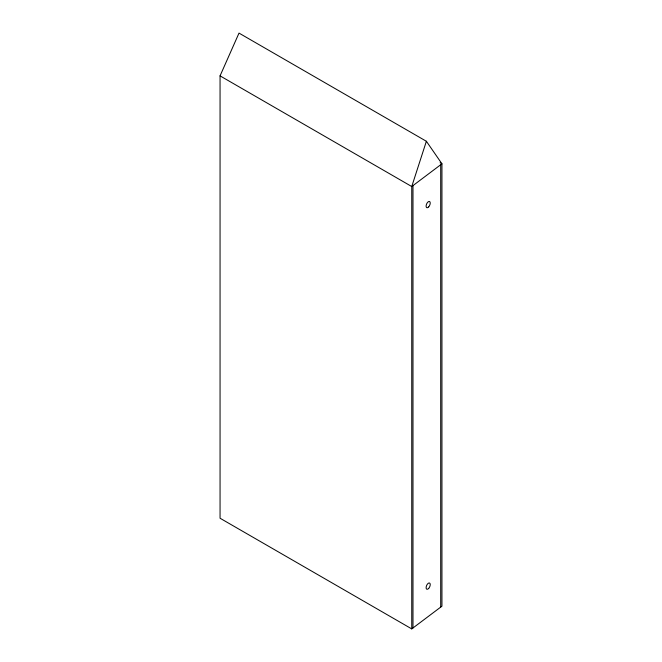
<?xml version="1.0" encoding="UTF-8"?>
<svg xmlns="http://www.w3.org/2000/svg" width="662" height="662" viewBox="0 0 662 662"><rect width="100%" height="100%" fill="white"/><g stroke="black" fill="none" stroke-linecap="round" stroke-linejoin="round"><path stroke-width="0.99" d="M220.057 75.865L220.057 518.23L411.747 628.9L441.943 606.177L441.943 163.812L426.378 141.271L239.007 33.1L220.057 75.865L411.747 186.535L411.747 628.9M426.378 141.271L411.747 186.535L441.943 163.812L440.147 162.778M440.702 164.739L440.702 607.112M412.98 185.6L412.98 627.973M428.703 206.858A3.384 1.68 -66.1 0 0 429.621 201.538A3.384 1.68 -66.1 0 0 426.179 205.369A3.384 1.68 -66.1 0 0 428.703 206.858M428.711 588.394A3.384 1.68 -66.1 0 0 429.638 583.073A3.384 1.68 -66.1 0 0 426.187 586.904A3.384 1.68 -66.1 0 0 428.711 588.394"/></g></svg>
